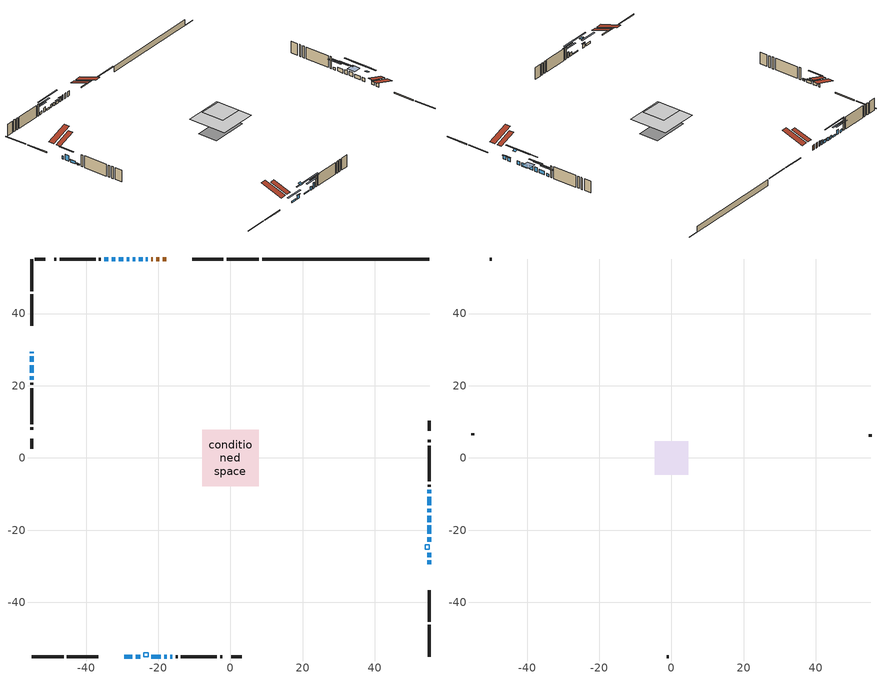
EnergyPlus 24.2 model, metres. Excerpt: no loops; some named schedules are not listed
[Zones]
conditioned space
 floor outside (Floor1 construction): -1.2,-1.2 -1.2,1.2 1.2,1.2 1.2,-1.2 z1.47
 floor outside (Floor2 construction): -2.2,-2.2 -2.2,2.2 2.2,2.2 2.2,-2.2 z1.47
 floor adiabatic (AdiabaticFloorConstruction): -7.89,-7.89 -7.89,7.89 7.89,7.89 7.89,-7.89 z3.91
 floor foundation (Slab1 construction): -7.67,-3.92 -7.67,3.92 7.67,3.92 7.67,-3.92 z-0.97
 wall outside (RimJoist1 construction): 7.85,55.11 -1.03,55.11 / -55.11,-55.11 -46.23,-55.11 / -55.11,55.11 -55.11,46.23 / 55.11,-55.11 55.11,-46.23 z1.47:1.77
 wall outside (RimJoist2 construction): -1.96,55.11 -10.64,55.11 / -45.3,-55.11 -36.61,-55.11 / -55.11,45.3 -55.11,36.61 / 55.11,-45.3 55.11,-36.61 z1.47:1.77
 wall outside (AdiabaticWallConstruction 1): -17.78,55.11 -18.8,55.11 / -19.72,55.11 -20.57,55.11 / -21.5,55.11 -21.92,55.11 z1.47:3.5
 wall outside (AdiabaticWallConstruction): -55.11,29.48 -55.11,29.06 / -26.38,55.11 -27.1,55.11 / -28.03,55.11 -28.75,55.11 z1.47:2.69; -29.48,-55.11 -27.14,-55.11 z1.47:2.18; -55.11,28.13 -55.11,26.66 / -16.71,-55.11 -16.1,-55.11 z1.47:3.86; 55.11,-29.48 55.11,-28.36 / 55.11,-27.43 55.11,-26.21 / -22.85,55.11 -23.41,55.11 / -26.21,-55.11 -24.99,-55.11 / 55.11,-21.04 55.11,-18.65 / 55.11,-13.13 55.11,-10.74 / -18.35,-55.11 -17.64,-55.11 z1.47:2.94; -24.33,55.11 -25.45,55.11 / -55.11,25.73 -55.11,23.6 / -33.87,55.11 -34.99,55.11 z1.47:2.49; -55.11,22.67 -55.11,21.7 z1.47:1.93; 55.11,-23.14 55.11,-21.97 z1.47:2.89; 55.11,-17.73 55.11,-16 / 55.11,-15.07 55.11,-14.05 / -31.93,55.11 -32.95,55.11 z1.47:3.25; -29.68,55.11 -31,55.11 / -21.92,-55.11 -19.28,-55.11 z1.47:2.03; 55.11,-9.81 55.11,-8.84 z1.47:2.39
 wall outside (Wall1 construction): -35.92,55.11 -36.43,55.11 / -15.17,-55.11 -14.66,-55.11 / -55.11,20.77 -55.11,20.27 / 55.11,-7.92 55.11,-7.41 z1.47:6.35
 wall outside (Wall2 construction): -37.36,55.11 -47.29,55.11 / -13.74,-55.11 -3.81,-55.11 / -55.11,19.34 -55.11,9.41 / 55.11,-6.48 55.11,3.45 z1.47:6.35
 wall outside (Wall4 construction): -48.21,55.11 -48.85,55.11 / -2.88,-55.11 -2.24,-55.11 / -55.11,8.48 -55.11,7.84 / 55.11,4.38 55.11,5.01 z1.47:6.35
 wall outside (Wall6 construction): -51.32,55.11 -54.18,55.11 / 0.23,-55.11 3.08,-55.11 / -55.11,5.37 -55.11,2.52 / 55.11,7.49 55.11,10.34 z1.47:6.35
 wall foundation (FoundationWall1 construction): 8.78,55.11,-0.97 8.78,55.11,1.47 50.47,55.11,1.47 50.47,55.11,-0.97 55.11,55.11,-0.97
 window (WindowConstruction 16): -55.11,29.48 -55.11,29.06 z1.47:2.69
 window (WindowConstruction 7): -29.48,-55.11 -27.14,-55.11 z1.47:2.18
 window (WindowConstruction 8): -55.11,28.13 -55.11,26.66 z1.47:3.86
 window (WindowConstruction 9): 55.11,-29.48 55.11,-28.36 z1.47:2.94
 window (WindowConstruction 10): 55.11,-27.43 55.11,-26.21 z1.47:2.94
 window (WindowConstruction 11): -22.85,55.11 -23.41,55.11 z1.47:2.94
 window (WindowConstruction 12): -24.33,55.11 -25.45,55.11 z1.47:2.48
 window (WindowConstruction 13): -26.21,-55.11 -24.99,-55.11 z1.47:2.94
 window (WindowConstruction 14): -55.11,25.73 -55.11,23.6 z1.47:2.48
 window (WindowConstruction 15): -55.11,22.67 -55.11,21.7 z1.47:1.93
 window (WindowConstruction 17): -26.38,55.11 -27.1,55.11 z1.47:2.69
 window (WindowConstruction 23): -28.03,55.11 -28.75,55.11 z1.47:2.69
 window (WindowConstruction 18): 55.11,-23.14 55.11,-21.97 z1.47:2.89
 window (WindowConstruction 19): 55.11,-21.04 55.11,-18.65 z1.47:2.94
 window (WindowConstruction 20): 55.11,-17.72 55.11,-16 z1.47:3.25
 window (WindowConstruction 21): -29.68,55.11 -31,55.11 z1.47:2.03
 window (WindowConstruction 22): -21.91,-55.11 -19.28,-55.11 z1.47:2.03
 window (WindowConstruction): 55.11,-15.07 55.11,-14.06 z1.47:3.25
 window (WindowConstruction 1): 55.11,-13.13 55.11,-10.74 z1.47:2.94
 window (WindowConstruction 2): 55.11,-9.81 55.11,-8.84 z1.47:2.38
 window (WindowConstruction 3): -31.93,55.11 -32.94,55.11 z1.47:3.25
 window (WindowConstruction 4): -33.87,55.11 -34.99,55.11 z1.47:2.48
 window (WindowConstruction 5): -18.35,-55.11 -17.64,-55.11 z1.47:2.94
 window (WindowConstruction 6): -16.71,-55.11 -16.1,-55.11 z1.47:3.86
 door (Door): -17.78,55.11 -18.79,55.11 z1.47:3.5
 door (Door 1): -19.72,55.11 -20.57,55.11 z1.47:3.5
 door (Door 2): -21.5,55.11 -21.92,55.11 z1.47:3.5
 ceiling adiabatic (AdiabaticFloorConstruction): 7.89,-7.89 7.89,7.89 -7.89,7.89 -7.89,-7.89 z3.91
 roof outside (Roof2 construction): -16.85,55.11,6.35 -16.85,47.74,8.8 -14.91,47.74,8.8 -14.91,55.11,6.35; -30.41,-55.11,6.35 -30.41,-47.74,8.8 -32.35,-47.74,8.8 -32.35,-55.11,6.35; -55.11,30.41,6.35 -47.74,30.41,8.8 -47.74,32.35,8.8 -55.11,32.35,6.35; 55.11,-30.41,6.35 47.74,-30.41,8.8 47.74,-32.35,8.8 55.11,-32.35,6.35
 roof outside (AdiabaticRoofConstruction): 55.11,-24.06,6.35 53.95,-24.06,6.73 53.95,-25.29,6.73 55.11,-25.29,6.35; -22.84,-55.11,6.35 -22.84,-53.95,6.73 -24.06,-53.95,6.73 -24.06,-55.11,6.35
 skylight (SkylightConstruction): 55.11,-24.07,6.35 53.95,-24.07,6.73 53.95,-25.29,6.73 55.11,-25.29,6.35
 skylight (SkylightConstruction 1): -22.84,-55.11,6.35 -22.84,-53.95,6.73 -24.06,-53.95,6.73 -24.06,-55.11,6.35
attic - vented
 floor to conditioned space (Floor3 construction Reversed): -4.69,-4.69 -4.69,4.69 4.69,4.69 4.69,-4.69 z6.35
 wall outside (Wall5 construction): -49.78,55.11 -50.39,55.11 / -1.31,-55.11 -0.7,-55.11 / -55.11,6.91 -55.11,6.3 / 55.11,5.94 55.11,6.56 z1.47:6.35
 roof outside (Roof1 construction): -13.98,55.11,6.35 -13.98,45.97,9.39 -11.57,45.97,9.39 -11.57,55.11,6.35; -33.28,-55.11,6.35 -33.28,-45.97,9.39 -35.68,-45.97,9.39 -35.68,-55.11,6.35; -55.11,33.28,6.35 -45.97,33.28,9.39 -45.97,35.68,9.39 -55.11,35.68,6.35; 55.11,-33.28,6.35 45.97,-33.28,9.39 45.97,-35.68,9.39 55.11,-35.68,6.35
shading: -24.65,-55.11 -31.97,-55.11 -31.97,-55.52 -24.65,-55.52 z4.67; -55.11,24.17 -55.11,30.62 -55.52,30.62 -55.52,24.17 z6.35; 55.11,-28.16 55.11,-29.68 55.52,-29.68 55.52,-28.16 z3.14; 55.11,-26.01 55.11,-27.63 55.52,-27.63 55.52,-26.01 z3.14; -23.61,55.11 -22.65,55.11 -22.65,55.52 -23.61,55.52 z3.14; -25.65,55.11 -24.13,55.11 -24.13,55.52 -25.65,55.52 z2.69; -24.79,-55.11 -26.41,-55.11 -26.41,-55.52 -24.79,-55.52 z3.14; -55.11,23.55 -55.11,25.78 -55.52,25.78 -55.52,23.55 z2.53; -55.11,21.5 -55.11,22.87 -55.52,22.87 -55.52,21.5 z2.13; 55.11,-17.04 55.11,-28.07 55.52,-28.07 55.52,-17.04 z7.82; 55.11,-13.72 55.11,-25.97 55.52,-25.97 55.52,-13.72 z7.87; 55.11,-15.24 55.11,-18.48 58.16,-18.48 58.16,-15.24 z4.01; -35.93,55.11 -24.75,55.11 -24.75,55.52 -35.93,55.52 z6.96; -14.35,-55.11 -26.84,-55.11 -26.84,-55.52 -14.35,-55.52 z6.96; 55.11,-11.57 55.11,-17.56 55.52,-17.56 55.52,-11.57 z5.74; 55.11,-8.25 55.11,-15.62 55.52,-15.62 55.52,-8.25 z5.43; 55.11,-6.35 55.11,-12.3 55.52,-12.3 55.52,-6.35 z4.87; -35.44,55.11 -29.44,55.11 -29.44,55.52 -35.44,55.52 z5.74; -37.48,55.11 -31.38,55.11 -31.38,55.52 -37.48,55.52 z4.98; -15.15,-55.11 -20.84,-55.11 -20.84,-55.52 -15.15,-55.52 z5.43; -13.61,-55.11 -19.2,-55.11 -19.2,-55.52 -13.61,-55.52 z6.35
[Building]
Building 1: Terrain=Suburbs
[Site:Location]
Edmonton Intl AP_AB: Latitude {deg}=53.31; Longitude {deg}=-113.58; Time Zone {hr}=-7; Elevation {m}=723; Keep Site Location Information=Yes
[Site:GroundTemperature:Shallow]
-1.56185, -3.61833, -3.78302, -2.80711, 1.11059, 5.01004, 8.39065, 10.5322, 10.7141, 8.97234, 5.67794, 1.89811
[Site:WaterMainsTemperature]
Calculation Method=Schedule; Temperature Schedule=mains temperature schedule
[Material] Roughness=Rough; Thermal Absorptance=0.9
Name | Thickness {m} | Conductivity {W/m-K} | Density {kg/m3} | Specific Heat {J/kg-K} | Solar Absorptance | Visible Absorptance
asphalt or fiberglass shingles | 0.00635 | 0.162714 | 1121.4 | 1465.45 | 0.4 | 0.4
asphalt or fiberglass shingles 1 | 0.00635 | 0.162714 | 1121.4 | 1465.45 | 0.7 | 0.7
ceiling loosefill ins | 0.169333 | 0.0480833 | 16.02 | 1046.75 | 0.7 | 0.7
ceiling stud and cavity | 0.1397 | 0.511843 | 65.682 | 1177.47 | 0.7 | 0.7
concrete 4.0 in. | 0.1016 | 1.803125 | 2242.8 | 837.4 | 0.7 | 0.7
concrete 8.0 in. | 0.2032 | 1.803125 | 2242.8 | 837.4 | 0.7 | 0.7
door material | 0.04445 | 0.053851 | 512.64 | 1214.23 | 0.7 | 0.7
floor covering | 0.0127 | 0.0433444 | 54.468 | 1339.84 | 0.6 | 0.6
floor rigid ins; rim joist rigid ins; wall rigid ins | 0.051816 | 0.029427 | 32.04 | 1214.23 | 0.7 | 0.7
floor rigid ins 1; roof rigid ins; wall rigid ins 1 | 0.512978 | 0.029427 | 32.04 | 1214.23 | 0.7 | 0.7
floor stud and cavity | 0.1397 | 0.102082 | 92.3553 | 1139.71 | 0.7 | 0.7
floor stud and cavity 1 | 0.1397 | 0.0989003 | 92.3553 | 1139.71 | 0.7 | 0.7
floor stud and cavity 2 | 0.1397 | 1.75129 | 37.0049 | 1207.88 | 0.7 | 0.7
furniture material conditioned space 1 | 0.1524 | 0.115458 | 640.8 | 1214.23 | 0.6 | 0.6
gypsum board | 0.0127 | 0.160291 | 801 | 837.4 | 0.6 | 0.6
osb sheathing 0.5 in. | 0.0127 | 0.115458 | 512.64 | 1214.23 | 0.7 | 0.7
osb sheathing 0.75 in. | 0.01905 | 0.115458 | 512.64 | 1214.23 | 0.7 | 0.7
osb sheathing 2.0 in. | 0.0508 | 0.115458 | 512.64 | 1214.23 | 0.7 | 0.7
rim joist stud and cavity | 0.0508 | 0.0413573 | 125.044 | 1163.47 | 0.6 | 0.6
rim joist stud and cavity 1 | 0.0508 | 0.0296634 | 125.044 | 1163.47 | 0.6 | 0.6
roof stud and cavity | 0.2032 | 0.114056 | 78.34581 | 1123.46 | 0.7 | 0.7
roof stud and cavity 1 | 0.18415 | 1.78685 | 37.0049 | 1207.88 | 0.6 | 0.6
wall stud and cavity | 0.1397 | 0.280355 | 139.0536 | 1170.24 | 0.7 | 0.7
wall stud and cavity 1 | 0.1397 | 0.216775 | 139.0536 | 1170.24 | 0.7 | 0.7
wall stud and cavity 2 | 0.1397 | 0.472276 | 139.0536 | 1170.24 | 0.7 | 0.7
wall stud and cavity 3 | 0.0889 | 6.1454 | 50.32683 | 1063.81 | 0.6 | 0.6
wall stud and cavity 4 | 0.1397 | 0.270242 | 139.0536 | 1170.24 | 0.7 | 0.7
wall stud and cavity 5 | 0.0889 | 0.380278 | 52.3479 | 1209.89 | 0.7 | 0.7
wall stud and cavity 6 | 0.0889 | 0.391764 | 83.0341 | 1211.67 | 0.7 | 0.7
wood siding | 0.0254 | 0.102417 | 544.68 | 1172.36 | 0.4 | 0.4
wood siding 1 | 0.00254 | 0.102417 | 544.68 | 1172.36 | 0.4 | 0.4
wood siding 2; wood siding 3; wood siding 4 | 0.0254 | 0.102417 | 544.68 | 1172.36 | 0.7 | 0.7
[WindowMaterial:SimpleGlazingSystem]
Name | U-Factor {W/m2-K} | Solar Heat Gain Coefficient
SkylightMaterial | 2.62375 | 0.6661
WindowMaterial | 2.91622 | 0.67
WindowMaterial 1 | 2.887263 | 0.7
WindowMaterial 10 | 2.92587 | 0.62
WindowMaterial 11 | 3.00537 | 0.58
WindowMaterial 12 | 2.986628 | 0.6
WindowMaterial 13 | 2.16956 | 0.41
WindowMaterial 14 | 2.915653 | 0.67
WindowMaterial 15 | 3.29721 | 0.7
WindowMaterial 16 | 3.30346 | 0.66
WindowMaterial 17 | 2.99401 | 0.52
WindowMaterial 2 | 2.963916 | 0.56
WindowMaterial 3 | 3.30119 | 0.67
WindowMaterial 4 | 2.949721 | 0.58
WindowMaterial 5 | 3.30573 | 0.64
WindowMaterial 6 | 3.30914 | 0.64
WindowMaterial 7 | 3.30573 | 0.65
WindowMaterial 8 | 2.99117 | 0.53
WindowMaterial 9 | 2.91168 | 0.67
[Construction]
AdiabaticFloorConstruction: floor stud and cavity 2, floor rigid ins 1, osb sheathing 0.75 in., floor covering
AdiabaticRoofConstruction: asphalt or fiberglass shingles 1, roof rigid ins, osb sheathing 0.75 in., roof stud and cavity 1
AdiabaticWallConstruction: wood siding 3, wall rigid ins 1, wall stud and cavity 5, gypsum board
AdiabaticWallConstruction 1: wood siding 4, wall rigid ins 1, wall stud and cavity 5, gypsum board
Door; Door 1; Door 2: door material
Floor1 construction: floor stud and cavity, floor rigid ins, osb sheathing 0.75 in., floor covering
Floor2 construction: floor stud and cavity 1, floor rigid ins, osb sheathing 0.75 in., floor covering
Floor3 construction Reversed: gypsum board, ceiling stud and cavity, ceiling loosefill ins
FoundationWall1 construction: concrete 8.0 in.
furniture construction conditioned space 1: furniture material conditioned space 1
PartitionWallConstruction: gypsum board, wall stud and cavity 6, gypsum board
RimJoist1 construction: wood siding 2, rim joist rigid ins, osb sheathing 2.0 in., rim joist stud and cavity
RimJoist2 construction: wood siding 2, osb sheathing 2.0 in., rim joist stud and cavity 1
Roof1 construction: asphalt or fiberglass shingles
Roof2 construction: asphalt or fiberglass shingles, osb sheathing 0.75 in., roof stud and cavity, gypsum board
SkylightConstruction; SkylightConstruction 1: SkylightMaterial
Slab1 construction: concrete 4.0 in.
Wall1 construction: wood siding, wall rigid ins, osb sheathing 0.5 in., wall stud and cavity, gypsum board
Wall2 construction: wood siding, wall rigid ins, osb sheathing 0.5 in., wall stud and cavity 1, gypsum board
Wall4 construction: wood siding, wall rigid ins, osb sheathing 0.5 in., wall stud and cavity 2, gypsum board
Wall5 construction: wood siding 1, wall stud and cavity 3
Wall6 construction: wood siding, wall rigid ins, osb sheathing 0.5 in., wall stud and cavity 4, gypsum board
WindowConstruction: WindowMaterial
WindowConstruction 1; WindowConstruction 8: WindowMaterial 1
WindowConstruction 10; WindowConstruction 13: WindowMaterial 9
WindowConstruction 11; WindowConstruction 9: WindowMaterial 8
WindowConstruction 12; WindowConstruction 4: WindowMaterial 4
WindowConstruction 14: WindowMaterial 10
WindowConstruction 15: WindowMaterial 11
WindowConstruction 16: WindowMaterial 12
WindowConstruction 17; WindowConstruction 23: WindowMaterial 13
WindowConstruction 18: WindowMaterial 14
WindowConstruction 19: WindowMaterial 15
WindowConstruction 2: WindowMaterial 2
WindowConstruction 20: WindowMaterial 16
WindowConstruction 21; WindowConstruction 22: WindowMaterial 17
WindowConstruction 3: WindowMaterial 3
WindowConstruction 5: WindowMaterial 5
WindowConstruction 6: WindowMaterial 6
WindowConstruction 7: WindowMaterial 7
[Zone] Multiplier=1; Part of Total Floor Area=Yes
Name | Volume {m3}
attic - vented | 43.4639
conditioned space | 965.1
[Space]
Name | Zone | Volume {m3}
attic - vented 1 | attic - vented | 43.4639
conditioned space 1 | conditioned space | 965.1
[ZoneInfiltration:EffectiveLeakageArea]
infil attic - vented 1: Zone or Space=attic - vented 1; Schedule=Always On Discrete; Effective Air Leakage Area {cm2}=3058.78; Stack Coefficient=0.000550841; Wind Coefficient=1.58574e-05
[ZoneMixing]
whole house fan mix: Zone or Space=attic - vented; Schedule=Always On Continuous; Design Flow Rate Calculation Method=Flow/Zone; Design Flow Rate {m3/s}=0; Source Zone or Space=conditioned space
[SurfaceProperty:ExposedFoundationPerimeter]
Slab1: Exposed Perimeter Calculation Method=TotalExposedPerimeter; Total Exposed Perimeter {m}=46.329
[InternalMass] Zone or ZoneList=conditioned space; Space or SpaceList=conditioned space 1
Name | Construction | Surface Area {m2}
furniture mass conditioned space 1 | furniture construction conditioned space 1 | 157.588
partition wall mass | PartitionWallConstruction | 393.97
[Lights]
interior lighting: Zone or ZoneList or Space or SpaceList=conditioned space 1; Schedule=interior lighting schedule; Design Level Calculation Method=LightingLevel; Lighting Level {W}=343.2; Return Air Fraction=0; Fraction Radiant=0.6; Fraction Visible=0.2; Fraction Replaceable=1
[People]
occupants: Zone or ZoneList or Space or SpaceList=conditioned space 1; Number of People Schedule=occupants schedule; Number of People Calculation Method=People; Number of People=3; Fraction Radiant=0.314171; Sensible Heat Fraction=0.56303; Activity Level Schedule=occupants activity schedule; Carbon Dioxide Generation Rate {m3/s-W}=0; Enable ASHRAE 55 Comfort Warnings=No; Mean Radiant Temperature Calculation Type=EnclosureAveraged
[ElectricEquipment] Zone or ZoneList or Space or SpaceList=conditioned space 1; Design Level Calculation Method=EquipmentLevel
Name | Schedule | Design Level {W} | Fraction Latent | Fraction Radiant | Fraction Lost
clothes dryer | clothes dryer schedule | 140.772 | 0.015 | 0.081 | 0.85
clothes washer | clothes washer schedule | 32.1985 | 0.03 | 0.162 | 0.7
cooking range | cooking range schedule | 215.147 | 0.08 | 0.432 | 0.2
dishwasher | dishwasher schedule | 66.8632 | 0.3 | 0.18 | 0.4
fridge | fridge schedule | 72.9452 | 0 | 0.6 | 0
mech vent bath fan 0 | mech vent bath fan 0 schedule | 50.2 | 0 | 0 | 1
mech vent bath fan 1 | mech vent bath fan 1 schedule | 50.2 | 0 | 0 | 1
mech vent house fan | mech vent house fan schedule | 0 | 0 | 0 | 1
mech vent house fan cfis | mech vent house fan cfis schedule | 0 | 0 | 0 | 0
mech vent range fan 0 | mech vent range fan 0 schedule | 57 | 0 | 0 | 1
misc plug loads | misc plug loads schedule | 494.7 | 0.045 | 0.513 | 0.1
whole house fan | Always On Discrete | 0 | 0 | 0 | 1
[OtherEquipment] Zone or ZoneList or Space or SpaceList=conditioned space 1; Design Level Calculation Method=EquipmentLevel
Name | Fuel Type | Schedule | Design Level {W} | Fraction Latent | Fraction Radiant | Fraction Lost
clothes dryer 1 | Electricity | clothes dryer schedule | 0 | 0.015 | 0.081 | 0.85
cooking range 1 | Electricity | cooking range schedule | 0 | 0.08 | 0.432 | 0.2
general water use latent | None | general water use schedule | 62.594 | 1 | 0 | 0
general water use sensible | None | general water use schedule | -61.6891 | 0 | 0.6 | 0
mech vent house fan latent load | None | Always On Discrete | 0 | 1 | 0 | 0
mech vent house fan sensible load | None | Always On Discrete | 0 | 0 | 0 | 0
water heater energy adjustment1 | NaturalGas | Always On Discrete | 0.01 | 0 | 0 | 1
[ZoneInfiltration:DesignFlowRate] Zone or ZoneList or Space or SpaceList=conditioned space 1; Schedule=Always On Discrete; Design Flow Rate Calculation Method=Flow/Zone; Design Flow Rate {m3/s}=0
infil flow; natural vent flow; whole house fan flow
[Foundation:Kiva]
Foundation Kiva 1: Initial Indoor Air Temperature {C}=18; Wall Height Above Grade {m}=1.46999; Wall Depth Below Slab {m}=0.2032
[Foundation:Kiva:Settings]
Soil Conductivity {W/m-K}=0.849921; Soil Density {kg/m3}=1842.3; Soil Specific Heat {J/kg-K}=418.7; Ground Solar Absorptivity=0.9; Ground Thermal Absorptivity=0.9; Ground Surface Roughness {m}=0.03; Far-Field Width {m}=40; Deep-Ground Boundary Condition=ZeroFlux; Deep-Ground Depth {m}=40; Minimum Cell Dimension {m}=0.2; Maximum Cell Growth Coefficient=3; Simulation Timestep=Timestep
[Exterior:Lights]
exterior lighting: Schedule=exterior lighting schedule; Design Level {W}=75.6
[Schedule:Constant]
Name | Hourly Value
Always On Continuous; mech vent house fan schedule; mech vent house fan cfis schedule; Always On Discrete | 1
occupants activity schedule | 117.228
fridge schedule | 0
[Schedule:Week:Daily]
interior lighting schedule Week Rule - Jan1-Jan27: interior lighting schedule day, interior lighting schedule day, interior lighting schedule day, interior lighting schedule day, interior lighting schedule day, interior lighting schedule day, interior lighting schedule day, interior lighting schedule default day, interior lighting schedule default day, interior lighting schedule default day, interior lighting schedule default day, interior lighting schedule default day
interior lighting schedule Week Rule - Jan28-Feb3: interior lighting schedule day, interior lighting schedule day, interior lighting schedule day, interior lighting schedule day, interior lighting schedule day 1, interior lighting schedule day 1, interior lighting schedule day 1, interior lighting schedule default day, interior lighting schedule default day, interior lighting schedule default day, interior lighting schedule default day, interior lighting schedule default day
interior lighting schedule Week Rule - Feb4-Feb24: interior lighting schedule day 1, interior lighting schedule day 1, interior lighting schedule day 1, interior lighting schedule day 1, interior lighting schedule day 1, interior lighting schedule day 1, interior lighting schedule day 1, interior lighting schedule default day, interior lighting schedule default day, interior lighting schedule default day, interior lighting schedule default day, interior lighting schedule default day
interior lighting schedule Week Rule - Feb25-Mar3: interior lighting schedule day 1, interior lighting schedule day 1, interior lighting schedule day 1, interior lighting schedule day 1, interior lighting schedule day 2, interior lighting schedule day 2, interior lighting schedule day 2, interior lighting schedule default day, interior lighting schedule default day, interior lighting schedule default day, interior lighting schedule default day, interior lighting schedule default day
interior lighting schedule Week Rule - Mar4-Mar31: interior lighting schedule day 2, interior lighting schedule day 2, interior lighting schedule day 2, interior lighting schedule day 2, interior lighting schedule day 2, interior lighting schedule day 2, interior lighting schedule day 2, interior lighting schedule default day, interior lighting schedule default day, interior lighting schedule default day, interior lighting schedule default day, interior lighting schedule default day
interior lighting schedule Week Rule - Apr1-Apr28: interior lighting schedule day 3, interior lighting schedule day 3, interior lighting schedule day 3, interior lighting schedule day 3, interior lighting schedule day 3, interior lighting schedule day 3, interior lighting schedule day 3, interior lighting schedule default day, interior lighting schedule default day, interior lighting schedule default day, interior lighting schedule default day, interior lighting schedule default day
interior lighting schedule Week Rule - Apr29-May5: interior lighting schedule day 3, interior lighting schedule day 3, interior lighting schedule day 4, interior lighting schedule day 4, interior lighting schedule day 4, interior lighting schedule day 4, interior lighting schedule day 4, interior lighting schedule default day, interior lighting schedule default day, interior lighting schedule default day, interior lighting schedule default day, interior lighting schedule default day
interior lighting schedule Week Rule - May6-May26: interior lighting schedule day 4, interior lighting schedule day 4, interior lighting schedule day 4, interior lighting schedule day 4, interior lighting schedule day 4, interior lighting schedule day 4, interior lighting schedule day 4, interior lighting schedule default day, interior lighting schedule default day, interior lighting schedule default day, interior lighting schedule default day, interior lighting schedule default day
interior lighting schedule Week Rule - May27-Jun2: interior lighting schedule day 4, interior lighting schedule day 4, interior lighting schedule day 4, interior lighting schedule day 4, interior lighting schedule day 4, interior lighting schedule day 5, interior lighting schedule day 5, interior lighting schedule default day, interior lighting schedule default day, interior lighting schedule default day, interior lighting schedule default day, interior lighting schedule default day
interior lighting schedule Week Rule - Jun3-Jun30: interior lighting schedule day 5, interior lighting schedule day 5, interior lighting schedule day 5, interior lighting schedule day 5, interior lighting schedule day 5, interior lighting schedule day 5, interior lighting schedule day 5, interior lighting schedule default day, interior lighting schedule default day, interior lighting schedule default day, interior lighting schedule default day, interior lighting schedule default day
interior lighting schedule Week Rule - Jul1-Jul28: interior lighting schedule day 6, interior lighting schedule day 6, interior lighting schedule day 6, interior lighting schedule day 6, interior lighting schedule day 6, interior lighting schedule day 6, interior lighting schedule day 6, interior lighting schedule default day, interior lighting schedule default day, interior lighting schedule default day, interior lighting schedule default day, interior lighting schedule default day
interior lighting schedule Week Rule - Jul29-Aug4: interior lighting schedule day 6, interior lighting schedule day 6, interior lighting schedule day 6, interior lighting schedule day 7, interior lighting schedule day 7, interior lighting schedule day 7, interior lighting schedule day 7, interior lighting schedule default day, interior lighting schedule default day, interior lighting schedule default day, interior lighting schedule default day, interior lighting schedule default day
interior lighting schedule Week Rule - Aug5-Aug25: interior lighting schedule day 7, interior lighting schedule day 7, interior lighting schedule day 7, interior lighting schedule day 7, interior lighting schedule day 7, interior lighting schedule day 7, interior lighting schedule day 7, interior lighting schedule default day, interior lighting schedule default day, interior lighting schedule default day, interior lighting schedule default day, interior lighting schedule default day
interior lighting schedule Week Rule - Aug26-Sep1: interior lighting schedule day 7, interior lighting schedule day 7, interior lighting schedule day 7, interior lighting schedule day 7, interior lighting schedule day 7, interior lighting schedule day 7, interior lighting schedule day 8, interior lighting schedule default day, interior lighting schedule default day, interior lighting schedule default day, interior lighting schedule default day, interior lighting schedule default day
interior lighting schedule Week Rule - Sep2-Sep29: interior lighting schedule day 8, interior lighting schedule day 8, interior lighting schedule day 8, interior lighting schedule day 8, interior lighting schedule day 8, interior lighting schedule day 8, interior lighting schedule day 8, interior lighting schedule default day, interior lighting schedule default day, interior lighting schedule default day, interior lighting schedule default day, interior lighting schedule default day
interior lighting schedule Week Rule - Sep30-Oct6: interior lighting schedule day 8, interior lighting schedule day 9, interior lighting schedule day 9, interior lighting schedule day 9, interior lighting schedule day 9, interior lighting schedule day 9, interior lighting schedule day 9, interior lighting schedule default day, interior lighting schedule default day, interior lighting schedule default day, interior lighting schedule default day, interior lighting schedule default day
interior lighting schedule Week Rule - Oct7-Oct27: interior lighting schedule day 9, interior lighting schedule day 9, interior lighting schedule day 9, interior lighting schedule day 9, interior lighting schedule day 9, interior lighting schedule day 9, interior lighting schedule day 9, interior lighting schedule default day, interior lighting schedule default day, interior lighting schedule default day, interior lighting schedule default day, interior lighting schedule default day
interior lighting schedule Week Rule - Oct28-Nov3: interior lighting schedule day 9, interior lighting schedule day 9, interior lighting schedule day 9, interior lighting schedule day 9, interior lighting schedule day 10, interior lighting schedule day 10, interior lighting schedule day 10, interior lighting schedule default day, interior lighting schedule default day, interior lighting schedule default day, interior lighting schedule default day, interior lighting schedule default day
interior lighting schedule Week Rule - Nov4-Nov24: interior lighting schedule day 10, interior lighting schedule day 10, interior lighting schedule day 10, interior lighting schedule day 10, interior lighting schedule day 10, interior lighting schedule day 10, interior lighting schedule day 10, interior lighting schedule default day, interior lighting schedule default day, interior lighting schedule default day, interior lighting schedule default day, interior lighting schedule default day
interior lighting schedule Week Rule - Nov25-Dec1: interior lighting schedule day 10, interior lighting schedule day 10, interior lighting schedule day 10, interior lighting schedule day 10, interior lighting schedule day 10, interior lighting schedule day 10, interior lighting schedule day 11, interior lighting schedule default day, interior lighting schedule default day, interior lighting schedule default day, interior lighting schedule default day, interior lighting schedule default day
interior lighting schedule Week Rule - Dec2-Dec31: interior lighting schedule day 11, interior lighting schedule day 11, interior lighting schedule day 11, interior lighting schedule day 11, interior lighting schedule day 11, interior lighting schedule day 11, interior lighting schedule day 11, interior lighting schedule default day, interior lighting schedule default day, interior lighting schedule default day, interior lighting schedule default day, interior lighting schedule default day
occupants schedule Week Rule - Jan1-Dec31: occupants schedule day, occupants schedule day, occupants schedule day, occupants schedule day, occupants schedule day, occupants schedule day, occupants schedule day, occupants schedule default day, occupants schedule default day, occupants schedule default day, occupants schedule default day, occupants schedule default day
clothes dryer schedule Week Rule - Jan1-Dec31: clothes dryer schedule day, clothes dryer schedule day, clothes dryer schedule day, clothes dryer schedule day, clothes dryer schedule day, clothes dryer schedule day, clothes dryer schedule day, clothes dryer schedule default day, clothes dryer schedule default day, clothes dryer schedule default day, clothes dryer schedule default day, clothes dryer schedule default day
clothes washer schedule Week Rule - Jan1-Dec31: clothes washer schedule day, clothes washer schedule day, clothes washer schedule day, clothes washer schedule day, clothes washer schedule day, clothes washer schedule day, clothes washer schedule day, clothes washer schedule default day, clothes washer schedule default day, clothes washer schedule default day, clothes washer schedule default day, clothes washer schedule default day
cooking range schedule Week Rule - Jan1-Dec31: cooking range schedule day, cooking range schedule day, cooking range schedule day, cooking range schedule day, cooking range schedule day, cooking range schedule day, cooking range schedule day, cooking range schedule default day, cooking range schedule default day, cooking range schedule default day, cooking range schedule default day, cooking range schedule default day
dishwasher schedule Week Rule - Jan1-Dec31: dishwasher schedule day, dishwasher schedule day, dishwasher schedule day, dishwasher schedule day, dishwasher schedule day, dishwasher schedule day, dishwasher schedule day, dishwasher schedule default day, dishwasher schedule default day, dishwasher schedule default day, dishwasher schedule default day, dishwasher schedule default day
mech vent bath fan 0 schedule Week Rule - Jan1-Dec31: mech vent bath fan 0 schedule day, mech vent bath fan 0 schedule day, mech vent bath fan 0 schedule day, mech vent bath fan 0 schedule day, mech vent bath fan 0 schedule day, mech vent bath fan 0 schedule day, mech vent bath fan 0 schedule day, mech vent bath fan 0 schedule default day, mech vent bath fan 0 schedule default day, mech vent bath fan 0 schedule default day, mech vent bath fan 0 schedule default day, mech vent bath fan 0 schedule default day
mech vent bath fan 1 schedule Week Rule - Jan1-Dec31: mech vent bath fan 1 schedule day, mech vent bath fan 1 schedule day, mech vent bath fan 1 schedule day, mech vent bath fan 1 schedule day, mech vent bath fan 1 schedule day, mech vent bath fan 1 schedule day, mech vent bath fan 1 schedule day, mech vent bath fan 1 schedule default day, mech vent bath fan 1 schedule default day, mech vent bath fan 1 schedule default day, mech vent bath fan 1 schedule default day, mech vent bath fan 1 schedule default day
[Schedule:Year]
interior lighting schedule: interior lighting schedule Week Rule - Jan1-Jan27, 1, 1, 1, 27, interior lighting schedule Week Rule - Jan28-Feb3, 1, 28, 2, 3, interior lighting schedule Week Rule - Feb4-Feb24, 2, 4, 2, 24, interior lighting schedule Week Rule - Feb25-Mar3, 2, 25, 3, 3, interior lighting schedule Week Rule - Mar4-Mar31, 3, 4, 3, 31, interior lighting schedule Week Rule - Apr1-Apr28, 4, 1, 4, 28, interior lighting schedule Week Rule - Apr29-May5, 4, 29, 5, 5, interior lighting schedule Week Rule - May6-May26, 5, 6, 5, 26, interior lighting schedule Week Rule - May27-Jun2, 5, 27, 6, 2, interior lighting schedule Week Rule - Jun3-Jun30, 6, 3, 6, 30, interior lighting schedule Week Rule - Jul1-Jul28, 7, 1, 7, 28, interior lighting schedule Week Rule - Jul29-Aug4, 7, 29, 8, 4, interior lighting schedule Week Rule - Aug5-Aug25, 8, 5, 8, 25, interior lighting schedule Week Rule - Aug26-Sep1, 8, 26, 9, 1, interior lighting schedule Week Rule - Sep2-Sep29, 9, 2, 9, 29, interior lighting schedule Week Rule - Sep30-Oct6, 9, 30, 10, 6, interior lighting schedule Week Rule - Oct7-Oct27, 10, 7, 10, 27, interior lighting schedule Week Rule - Oct28-Nov3, 10, 28, 11, 3, interior lighting schedule Week Rule - Nov4-Nov24, 11, 4, 11, 24, interior lighting schedule Week Rule - Nov25-Dec1, 11, 25, 12, 1, interior lighting schedule Week Rule - Dec2-Dec31, 12, 2, 12, 31
occupants schedule: occupants schedule Week Rule - Jan1-Dec31, 1, 1, 12, 31
clothes dryer schedule: clothes dryer schedule Week Rule - Jan1-Dec31, 1, 1, 12, 31
clothes washer schedule: clothes washer schedule Week Rule - Jan1-Dec31, 1, 1, 12, 31
cooking range schedule: cooking range schedule Week Rule - Jan1-Dec31, 1, 1, 12, 31
dishwasher schedule: dishwasher schedule Week Rule - Jan1-Dec31, 1, 1, 12, 31
mech vent bath fan 0 schedule: mech vent bath fan 0 schedule Week Rule - Jan1-Dec31, 1, 1, 12, 31
mech vent bath fan 1 schedule: mech vent bath fan 1 schedule Week Rule - Jan1-Dec31, 1, 1, 12, 31
mech vent range fan 0 schedule: mech vent range fan 0 schedule Week Rule - Jan1-Dec31, 1, 1, 12, 31
misc plug loads schedule: misc plug loads schedule Week Rule - Jan1-Dec31, 1, 1, 12, 31
general water use schedule: general water use schedule Week Rule - Jan1-Dec31, 1, 1, 12, 31
exterior lighting schedule: exterior lighting schedule Week Rule - Jan1-Jan27, 1, 1, 1, 27, exterior lighting schedule Week Rule - Jan28-Feb3, 1, 28, 2, 3, exterior lighting schedule Week Rule - Feb4-Feb24, 2, 4, 2, 24, exterior lighting schedule Week Rule - Feb25-Mar3, 2, 25, 3, 3, exterior lighting schedule Week Rule - Mar4-Mar31, 3, 4, 3, 31, exterior lighting schedule Week Rule - Apr1-Apr28, 4, 1, 4, 28, exterior lighting schedule Week Rule - Apr29-May5, 4, 29, 5, 5, exterior lighting schedule Week Rule - May6-May26, 5, 6, 5, 26, exterior lighting schedule Week Rule - May27-Jun2, 5, 27, 6, 2, exterior lighting schedule Week Rule - Jun3-Jun30, 6, 3, 6, 30, exterior lighting schedule Week Rule - Jul1-Jul28, 7, 1, 7, 28, exterior lighting schedule Week Rule - Jul29-Aug4, 7, 29, 8, 4, exterior lighting schedule Week Rule - Aug5-Aug25, 8, 5, 8, 25, exterior lighting schedule Week Rule - Aug26-Sep1, 8, 26, 9, 1, exterior lighting schedule Week Rule - Sep2-Sep29, 9, 2, 9, 29, exterior lighting schedule Week Rule - Sep30-Oct6, 9, 30, 10, 6, exterior lighting schedule Week Rule - Oct7-Oct27, 10, 7, 10, 27, exterior lighting schedule Week Rule - Oct28-Nov3, 10, 28, 11, 3, exterior lighting schedule Week Rule - Nov4-Nov24, 11, 4, 11, 24, exterior lighting schedule Week Rule - Nov25-Dec1, 11, 25, 12, 1, exterior lighting schedule Week Rule - Dec2-Dec31, 12, 2, 12, 31
[Schedule:Compact]
mains temperature schedule: Through: 01/01, For: AllDays, Until: 24:00, 3.97167, Through: 01/02, For: AllDays, Until: 24:00, 3.90778, Through: 01/03, For: AllDays, Until: 24:00, 3.84556, Through: 01/04, For: AllDays, Until: 24:00, 3.78389, Through: 01/05, For: AllDays, Until: 24:00, 3.72278, Through: 01/06, For: AllDays, Until: 24:00, 3.66278, Through: 01/07, For: AllDays, Until: 24:00, 3.60389, Through: 01/08, For: AllDays, Until: 24:00, 3.54556, Through: 01/09, For: AllDays, Until: 24:00, 3.48833, Through: 01/10, For: AllDays, Until: 24:00, 3.43167, Through: 01/11, For: AllDays, Until: 24:00, 3.37611, Through: 01/12, For: AllDays, Until: 24:00, 3.32167, Through: 01/13, For: AllDays, Until: 24:00, 3.26833, Through: 01/14, For: AllDays, Until: 24:00, 3.21556, Through: 01/15, For: AllDays, Until: 24:00, 3.16444, Through: 01/16, For: AllDays, Until: 24:00, 3.11389, Through: 01/17, For: AllDays, Until: 24:00, 3.06444, Through: 01/18, For: AllDays, Until: 24:00, 3.01611, Through: 01/19, For: AllDays, Until: 24:00, 2.96889, Through: 01/20, For: AllDays, Until: 24:00, 2.92278, Through: 01/21, For: AllDays, Until: 24:00, 2.87722, Through: 01/22, For: AllDays, Until: 24:00, 2.83333, Through: 01/23, For: AllDays, Until: 24:00, 2.79056, Through: 01/24, For: AllDays, Until: 24:00, 2.74889, Through: 01/25, For: AllDays, Until: 24:00, 2.70833, Through: 01/26, For: AllDays, Until: 24:00, 2.66889, Through: 01/27, For: AllDays, Until: 24:00, 2.63056, Through: 01/28, For: AllDays, Until: 24:00, 2.59333, Through: 01/29, For: AllDays, Until: 24:00, 2.55778, Through: 01/30, For: AllDays, Until: 24:00, 2.52278, Through: 01/31, For: AllDays, Until: 24:00, 2.48944, Through: 02/01, For: AllDays, Until: 24:00, 2.45722, Through: 02/02, For: AllDays, Until: 24:00, 2.42611, Through: 02/03, For: AllDays, Until: 24:00, 2.39667, Through: 02/04, For: AllDays, Until: 24:00, 2.36833, Through: 02/05, For: AllDays, Until: 24:00, 2.34111, Through: 02/06, For: AllDays, Until: 24:00, 2.315, Through: 02/07, For: AllDays, Until: 24:00, 2.29056, Through: 02/08, For: AllDays, Until: 24:00, 2.26722, Through: 02/09, For: AllDays, Until: 24:00, 2.245, Through: 02/10, For: AllDays, Until: 24:00, 2.22444, Through: 02/11, For: AllDays, Until: 24:00, 2.20444, Through: 02/12, For: AllDays, Until: 24:00, 2.18667, Through: 02/13, For: AllDays, Until: 24:00, 2.17, Through: 02/14, For: AllDays, Until: 24:00, 2.15444, Through: 02/15, For: AllDays, Until: 24:00, 2.14, Through: 02/16, For: AllDays, Until: 24:00, 2.12722, Through: 02/17, For: AllDays, Until: 24:00, 2.11556, Through: 02/18, For: AllDays, Until: 24:00, 2.10556, Through: 02/19, For: AllDays, Until: 24:00, 2.09667, Through: 02/20, For: AllDays, Until: 24:00, 2.08889, Through: 02/21, For: AllDays, Until: 24:00, 2.08278, Through: 02/22, For: AllDays, Until: 24:00, 2.07833, Through: 02/23, For: AllDays, Until: 24:00, 2.07444, Through: 02/24, For: AllDays, Until: 24:00, 2.07278, Through: 02/25, For: AllDays, Until: 24:00, 2.07167, Through: 02/26, For: AllDays, Until: 24:00, 2.07222, Through: 02/27, For: AllDays, Until: 24:00, 2.07444, Through: 02/28, For: AllDays, Until: 24:00, 2.07778, Through: 03/01, For: AllDays, Until: 24:00, 2.08222, Through: 03/02, For: AllDays, Until: 24:00, 2.08833, Through: 03/03, For: AllDays, Until: 24:00, 2.09556, Through: 03/04, For: AllDays, Until: 24:00, 2.10444, Through: 03/05, For: AllDays, Until: 24:00, 2.11444, Through: 03/06, For: AllDays, Until: 24:00, 2.12556, Through: 03/07, For: AllDays, Until: 24:00, 2.13833, Through: 03/08, For: AllDays, Until: 24:00, 2.15278, Through: 03/09, For: AllDays, Until: 24:00, 2.16778, Through: 03/10, For: AllDays, Until: 24:00, 2.18444, Through: 03/11, For: AllDays, Until: 24:00, 2.20278, Through: 03/12, For: AllDays, Until: 24:00, 2.22167, Through: 03/13, For: AllDays, Until: 24:00, 2.24278, Through: 03/14, For: AllDays, Until: 24:00, 2.26444, Through: 03/15, For: AllDays, Until: 24:00, 2.28778, Through: 03/16, For: AllDays, Until: 24:00, 2.31222, Through: 03/17, For: AllDays, Until: 24:00, 2.33778, Through: 03/18, For: AllDays, Until: 24:00, 2.365, Through: 03/19, For: AllDays, Until: 24:00, 2.39333, Through: 03/20, For: AllDays, Until: 24:00, 2.42278, Through: 03/21, For: AllDays, Until: 24:00, 2.45389, Through: 03/22, For: AllDays, Until: 24:00, 2.48611, Through: 03/23, For: AllDays, Until: 24:00, 2.51889, Through: 03/24, For: AllDays, Until: 24:00, 2.55389, Through: 03/25, For: AllDays, Until: 24:00, 2.58944, Through: 03/26, For: AllDays, Until: 24:00, 2.62611, Through: 03/27, For: AllDays, Until: 24:00, 2.66444, Through: 03/28, For: AllDays, Until: 24:00, 2.70389, Through: 03/29, For: AllDays, Until: 24:00, 2.74389, Through: 03/30, For: AllDays, Until: 24:00, 2.78556, Through: 03/31, For: AllDays, Until: 24:00, 2.82833, Through: 04/01, For: AllDays, Until: 24:00, 2.87222, Through: 04/02, For: AllDays, Until: 24:00, 2.91722, Through: 04/03, For: AllDays, Until: 24:00, 2.96333, Through: 04/04, For: AllDays, Until: 24:00, 3.01056, Through: 04/05, For: AllDays, Until: 24:00, 3.05889, Through: 04/06, For: AllDays, Until: 24:00, 3.10833, Through: 04/07, For: AllDays, Until: 24:00, 3.15833, Through: 04/08, For: AllDays, Until: 24:00, 3.21, Through: 04/09, For: AllDays, Until: 24:00, 3.26222, Through: 04/10, For: AllDays, Until: 24:00, 3.31556, Through: 04/11, For: AllDays, Until: 24:00, 3.37, Through: 04/12, For: AllDays, Until: 24:00, 3.42556, Through: 04/13, For: AllDays, Until: 24:00, 3.48167, Through: 04/14, For: AllDays, Until: 24:00, 3.53889, Through: 04/15, For: AllDays, Until: 24:00, 3.59722, Through: 04/16, For: AllDays, Until: 24:00, 3.65611, Through: 04/17, For: AllDays, Until: 24:00, 3.71611, Through: 04/18, For: AllDays, Until: 24:00, 3.77667, Through: 04/19, For: AllDays, Until: 24:00, 3.83833, Through: 04/20, For: AllDays, Until: 24:00, 3.90111, Through: 04/21, For: AllDays, Until: 24:00, 3.96444, Through: 04/22, For: AllDays, Until: 24:00, 4.02833, Through: 04/23, For: AllDays, Until: 24:00, 4.09333, Through: 04/24, For: AllDays, Until: 24:00, 4.15889, Through: 04/25, For: AllDays, Until: 24:00, 4.225, Through: 04/26, For: AllDays, Until: 24:00, 4.29222, Through: 04/27, For: AllDays, Until: 24:00, 4.36, Through: 04/28, For: AllDays, Until: 24:00, 4.42833, Through: 04/29, For: AllDays, Until: 24:00, 4.49722, Through: 04/30, For: AllDays, Until: 24:00, 4.56667, Through: 05/01, For: AllDays, Until: 24:00, 4.63722, Through: 05/02, For: AllDays, Until: 24:00, 4.70833, Through: 05/03, For: AllDays, Until: 24:00, 4.77944, Through: 05/04, For: AllDays, Until: 24:00, 4.85167, Through: 05/05, For: AllDays, Until: 24:00, 4.92389, Through: 05/06, For: AllDays, Until: 24:00, 4.99722, Through: 05/07, For: AllDays, Until: 24:00, 5.07056, Through: 05/08, For: AllDays, Until: 24:00, 5.145, Through: 05/09, For: AllDays, Until: 24:00, 5.21944, Through: 05/10, For: AllDays, Until: 24:00, 5.29389, Through: 05/11, For: AllDays, Until: 24:00, 5.36944, Through: 05/12, For: AllDays, Until: 24:00, 5.445, Through: 05/13, For: AllDays, Until: 24:00, 5.52111, Through: 05/14, For: AllDays, Until: 24:00, 5.59722, Through: 05/15, For: AllDays, Until: 24:00, 5.67389, Through: 05/16, For: AllDays, Until: 24:00, 5.75056, Through: 05/17, For: AllDays, Until: 24:00, 5.82778, Through: 05/18, For: AllDays, Until: 24:00, 5.90556, Through: 05/19, For: AllDays, Until: 24:00, 5.98278, Through: 05/20, For: AllDays, Until: 24:00, 6.06056, Through: 05/21, For: AllDays, Until: 24:00, 6.13889, Through: 05/22, For: AllDays, Until: 24:00, 6.21667, Through: 05/23, For: AllDays, Until: 24:00, 6.295, Through: 05/24, For: AllDays, Until: 24:00, 6.37333, Through: 05/25, For: AllDays, Until: 24:00, 6.45222, Through: 05/26, For: AllDays, Until: 24:00, 6.53056, Through: 05/27, For: AllDays, Until: 24:00, 6.60889, Through: 05/28, For: AllDays, Until: 24:00, 6.68778, Through: 05/29, For: AllDays, Until: 24:00, 6.76611, Through: 05/30, For: AllDays, Until: 24:00, 6.84444, Through: 05/31, For: AllDays, Until: 24:00, 6.92278, Through: 06/01, For: AllDays, Until: 24:00, 7.00111, Through: 06/02, For: AllDays, Until: 24:00, 7.07944, Through: 06/03, For: AllDays, Until: 24:00, 7.15778, Through: 06/04, For: AllDays, Until: 24:00, 7.23556, Through: 06/05, For: AllDays, Until: 24:00, 7.31333, Through: 06/06, For: AllDays, Until: 24:00, 7.39056, Through: 06/07, For: AllDays, Until: 24:00, 7.46833, Through: 06/08, For: AllDays, Until: 24:00, 7.545, Through: 06/09, For: AllDays, Until: 24:00, 7.62222, Through: 06/10, For: AllDays, Until: 24:00, 7.69833, Through: 06/11, For: AllDays, Until: 24:00, 7.775, Through: 06/12, For: AllDays, Until: 24:00, 7.85056, Through: 06/13, For: AllDays, Until: 24:00, 7.92611, Through: 06/14, For: AllDays, Until: 24:00, 8.00111, Through: 06/15, For: AllDays, Until: 24:00, 8.07611, Through: 06/16, For: AllDays, Until: 24:00, 8.15056, Through: 06/17, For: AllDays, Until: 24:00, 8.22389, Through: 06/18, For: AllDays, Until: 24:00, 8.29778, Through: 06/19, For: AllDays, Until: 24:00, 8.37056, Through: 06/20, For: AllDays, Until: 24:00, 8.44278, Through: 06/21, For: AllDays, Until: 24:00, 8.51444, Through: 06/22, For: AllDays, Until: 24:00, 8.58611, Through: 06/23, For: AllDays, Until: 24:00, 8.65667, Through: 06/24, For: AllDays, Until: 24:00, 8.72667, Through: 06/25, For: AllDays, Until: 24:00, 8.79611, Through: 06/26, For: AllDays, Until: 24:00, 8.865, Through: 06/27, For: AllDays, Until: 24:00, 8.93333, Through: 06/28, For: AllDays, Until: 24:00, 9.00056, Through: 06/29, For: AllDays, Until: 24:00, 9.06778, Through: 06/30, For: AllDays, Until: 24:00, 9.13333, Through: 07/01, For: AllDays, Until: 24:00, 9.19889, Through: 07/02, For: AllDays, Until: 24:00, 9.26333, Through: 07/03, For: AllDays, Until: 24:00, 9.32722, Through: 07/04, For: AllDays, Until: 24:00, 9.39056, Through: 07/05, For: AllDays, Until: 24:00, 9.45278, Through: 07/06, For: AllDays, Until: 24:00, 9.51389, Through: 07/07, For: AllDays, Until: 24:00, 9.57444, Through: 07/08, For: AllDays, Until: 24:00, 9.63389, Through: 07/09, For: AllDays, Until: 24:00, 9.69278, Through: 07/10, For: AllDays, Until: 24:00, 9.75056, Through: 07/11, For: AllDays, Until: 24:00, 9.80778, Through: 07/12, For: AllDays, Until: 24:00, 9.86333, Through: 07/13, For: AllDays, Until: 24:00, 9.91833, Through: 07/14, For: AllDays, Until: 24:00, 9.97278, Through: 07/15, For: AllDays, Until: 24:00, 10.0256, Through: 07/16, For: AllDays, Until: 24:00, 10.0778, Through: 07/17, For: AllDays, Until: 24:00, 10.1289, Through: 07/18, For: AllDays, Until: 24:00, 10.1789, Through: 07/19, For: AllDays, Until: 24:00, 10.2278, Through: 07/20, For: AllDays, Until: 24:00, 10.2756, Through: 07/21, For: AllDays, Until: 24:00, 10.3222, Through: 07/22, For: AllDays, Until: 24:00, 10.3683, Through: 07/23, For: AllDays, Until: 24:00, 10.4128, Through: 07/24, For: AllDays, Until: 24:00, 10.4561, Through: 07/25, For: AllDays, Until: 24:00, 10.4989, Through: 07/26, For: AllDays, Until: 24:00, 10.54, Through: 07/27, For: AllDays, Until: 24:00, 10.58, Through: 07/28, For: AllDays, Until: 24:00, 10.6189, Through: 07/29, For: AllDays, Until: 24:00, 10.6567, Through: 07/30, For: AllDays, Until: 24:00, 10.6928, Through: 07/31, For: AllDays, Until: 24:00, 10.7283, Through: 08/01, For: AllDays, Until: 24:00, 10.7622, Through: 08/02, For: AllDays, Until: 24:00, 10.7956, Through: 08/03, For: AllDays, Until: 24:00, 10.8272, Through: 08/04, For: AllDays, Until: 24:00, 10.8572, Through: 08/05, For: AllDays, Until: 24:00, 10.8867, Through: 08/06, For: AllDays, Until: 24:00, 10.9144, Through: 08/07, For: AllDays, Until: 24:00, 10.9411, Through: 08/08, For: AllDays, Until: 24:00, 10.9667, Through: 08/09, For: AllDays, Until: 24:00, 10.9906, Through: 08/10, For: AllDays, Until: 24:00, 11.0133, Through: 08/11, For: AllDays, Until: 24:00, 11.035, Through: 08/12, For: AllDays, Until: 24:00, 11.055, Through: 08/13, For: AllDays, Until: 24:00, 11.0739, Through: 08/14, For: AllDays, Until: 24:00, 11.0917, Through: 08/15, For: AllDays, Until: 24:00, 11.1078, Through: 08/16, For: AllDays, Until: 24:00, 11.1228, Through: 08/17, For: AllDays, Until: 24:00, 11.1361, Through: 08/18, For: AllDays, Until: 24:00, 11.1483, Through: 08/19, For: AllDays, Until: 24:00, 11.1594, Through: 08/20, For: AllDays, Until: 24:00, 11.1689, Through: 08/21, For: AllDays, Until: 24:00, 11.1772, Through: 08/22, For: AllDays, Until: 24:00, 11.1844, Through: 08/23, For: AllDays, Until: 24:00, 11.19, Through: 08/24, For: AllDays, Until: 24:00, 11.1939, Through: 08/25, For: AllDays, Until: 24:00, 11.1967, Through: 08/26, For: AllDays, Until: 24:00, 11.1983, Through: 08/27, For: AllDays, Until: 24:00, 11.1983, Through: 08/28, For: AllDays, Until: 24:00, 11.1972, Through: 08/29, For: AllDays, Until: 24:00, 11.195, Through: 08/30, For: AllDays, Until: 24:00, 11.1911, Through: 08/31, For: AllDays, Until: 24:00, 11.1856, Through: 09/01, For: AllDays, Until: 24:00, 11.1789, Through: 09/02, For: AllDays, Until: 24:00, 11.1711, Through: 09/03, For: AllDays, Until: 24:00, 11.1617, Through: 09/04, For: AllDays, Until: 24:00, 11.1511, Through: 09/05, For: AllDays, Until: 24:00, 11.1394, Through: 09/06, For: AllDays, Until: 24:00, 11.1261, Through: 09/07, For: AllDays, Until: 24:00, 11.1111, Through: 09/08, For: AllDays, Until: 24:00, 11.0956, Through: 09/09, For: AllDays, Until: 24:00, 11.0778, Through: 09/10, For: AllDays, Until: 24:00, 11.0594, Through: 09/11, For: AllDays, Until: 24:00, 11.0394, Through: 09/12, For: AllDays, Until: 24:00, 11.0183, Through: 09/13, For: AllDays, Until: 24:00, 10.9961, Through: 09/14, For: AllDays, Until: 24:00, 10.9722, Through: 09/15, For: AllDays, Until: 24:00, 10.9472, Through: 09/16, For: AllDays, Until: 24:00, 10.9206, Through: 09/17, For: AllDays, Until: 24:00, 10.8928, Through: 09/18, For: AllDays, Until: 24:00, 10.8639, Through: 09/19, For: AllDays, Until: 24:00, 10.8339, Through: 09/20, For: AllDays, Until: 24:00, 10.8028, Through: 09/21, For: AllDays, Until: 24:00, 10.77, Through: 09/22, For: AllDays, Until: 24:00, 10.7361, Through: 09/23, For: AllDays, Until: 24:00, 10.7011, Through: 09/24, For: AllDays, Until: 24:00, 10.665, Through: 09/25, For: AllDays, Until: 24:00, 10.6272, Through: 09/26, For: AllDays, Until: 24:00, 10.5889, Through: 09/27, For: AllDays, Until: 24:00, 10.5489, Through: 09/28, For: AllDays, Until: 24:00, 10.5078, Through: 09/29, For: AllDays, Until: 24:00, 10.4661, Through: 09/30, For: AllDays, Until: 24:00, 10.4228, Through: 10/01, For: AllDays, Until: 24:00, 10.3783, Through: 10/02, For: AllDays, Until: 24:00, 10.3328, Through: 10/03, For: AllDays, Until: 24:00, 10.2861, Through: 10/04, For: AllDays, Until: 24:00, 10.2383, Through: 10/05, For: AllDays, Until: 24:00, 10.19, Through: 10/06, For: AllDays, Until: 24:00, 10.14, Through: 10/07, For: AllDays, Until: 24:00, 10.0894, Through: 10/08, For: AllDays, Until: 24:00, 10.0372, Through: 10/09, For: AllDays, Until: 24:00, 9.98444, Through: 10/10, For: AllDays, Until: 24:00, 9.93056, Through: 10/11, For: AllDays, Until: 24:00, 9.87611, Through: 10/12, For: AllDays, Until: 24:00, 9.82, Through: 10/13, For: AllDays, Until: 24:00, 9.76333, Through: 10/14, For: AllDays, Until: 24:00, 9.70611, Through: 10/15, For: AllDays, Until: 24:00, 9.64722, Through: 10/16, For: AllDays, Until: 24:00, 9.58778, Through: 10/17, For: AllDays, Until: 24:00, 9.52778, Through: 10/18, For: AllDays, Until: 24:00, 9.46667, Through: 10/19, For: AllDays, Until: 24:00, 9.40444, Through: 10/20, For: AllDays, Until: 24:00, 9.34167, Through: 10/21, For: AllDays, Until: 24:00, 9.27778, Through: 10/22, For: AllDays, Until: 24:00, 9.21333, Through: 10/23, For: AllDays, Until: 24:00, 9.14833, Through: 10/24, For: AllDays, Until: 24:00, 9.08222, Through: 10/25, For: AllDays, Until: 24:00, 9.01556, Through: 10/26, For: AllDays, Until: 24:00, 8.94833, Through: 10/27, For: AllDays, Until: 24:00, 8.88056, Through: 10/28, For: AllDays, Until: 24:00, 8.81167, Through: 10/29, For: AllDays, Until: 24:00, 8.74222, Through: 10/30, For: AllDays, Until: 24:00, 8.67222, Through: 10/31, For: AllDays, Until: 24:00, 8.60167, Through: 11/01, For: AllDays, Until: 24:00, 8.53056, Through: 11/02, For: AllDays, Until: 24:00, 8.45889, Through: 11/03, For: AllDays, Until: 24:00, 8.38667, Through: 11/04, For: AllDays, Until: 24:00, 8.31389, Through: 11/05, For: AllDays, Until: 24:00, 8.24056, Through: 11/06, For: AllDays, Until: 24:00, 8.16667, Through: 11/07, For: AllDays, Until: 24:00, 8.09278, Through: 11/08, For: AllDays, Until: 24:00, 8.01833, Through: 11/09, For: AllDays, Until: 24:00, 7.94278, Through: 11/10, For: AllDays, Until: 24:00, 7.86778, Through: 11/11, For: AllDays, Until: 24:00, 7.79167, Through: 11/12, For: AllDays, Until: 24:00, 7.71556, Through: 11/13, For: AllDays, Until: 24:00, 7.63944, Through: 11/14, For: AllDays, Until: 24:00, 7.56222, Through: 11/15, For: AllDays, Until: 24:00, 7.48556, Through: 11/16, For: AllDays, Until: 24:00, 7.40833, Through: 11/17, For: AllDays, Until: 24:00, 7.33056, Through: 11/18, For: AllDays, Until: 24:00, 7.25278, Through: 11/19, For: AllDays, Until: 24:00, 7.175, Through: 11/20, For: AllDays, Until: 24:00, 7.09722, Through: 11/21, For: AllDays, Until: 24:00, 7.01889, Through: 11/22, For: AllDays, Until: 24:00, 6.94056, Through: 11/23, For: AllDays, Until: 24:00, 6.86222, Through: 11/24, For: AllDays, Until: 24:00, 6.78389, Through: 11/25, For: AllDays, Until: 24:00, 6.705, Through: 11/26, For: AllDays, Until: 24:00, 6.62667, Through: 11/27, For: AllDays, Until: 24:00, 6.54833, Through: 11/28, For: AllDays, Until: 24:00, 6.46944, Through: 11/29, For: AllDays, Until: 24:00, 6.39111, Through: 11/30, For: AllDays, Until: 24:00, 6.31278, Through: 12/01, For: AllDays, Until: 24:00, 6.23444, Through: 12/02, For: AllDays, Until: 24:00, 6.15611, Through: 12/03, For: AllDays, Until: 24:00, 6.07833, Through: 12/04, For: AllDays, Until: 24:00, 6.00056, Through: 12/05, For: AllDays, Until: 24:00, 5.92278, Through: 12/06, For: AllDays, Until: 24:00, 5.84556, Through: 12/07, For: AllDays, Until: 24:00, 5.76833, Through: 12/08, For: AllDays, Until: 24:00, 5.69111, Through: 12/09, For: AllDays, Until: 24:00, 5.61444, Through: 12/10, For: AllDays, Until: 24:00, 5.53778, Through: 12/11, For: AllDays, Until: 24:00, 5.46222, Through: 12/12, For: AllDays, Until: 24:00, 5.38611, Through: 12/13, For: AllDays, Until: 24:00, 5.31111, Through: 12/14, For: AllDays, Until: 24:00, 5.23611, Through: 12/15, For: AllDays, Until: 24:00, 5.16167, Through: 12/16, For: AllDays, Until: 24:00, 5.08722, Through: 12/17, For: AllDays, Until: 24:00, 5.01389, Through: 12/18, For: AllDays, Until: 24:00, 4.94056, Through: 12/19, For: AllDays, Until: 24:00, 4.86778, Through: 12/20, For: AllDays, Until: 24:00, 4.79556, Through: 12/21, For: AllDays, Until: 24:00, 4.72389, Through: 12/22, For: AllDays, Until: 24:00, 4.65333, Through: 12/23, For: AllDays, Until: 24:00, 4.58278, Through: 12/24, For: AllDays, Until: 24:00, 4.51278, Through: 12/25, For: AllDays, Until: 24:00, 4.44389, Through: 12/26, For: AllDays, Until: 24:00, 4.375, Through: 12/27, For: AllDays, Until: 24:00, 4.30722, Through: 12/28, For: AllDays, Until: 24:00, 4.24, Through: 12/29, For: AllDays, Until: 24:00, 4.17333, Through: 12/30, For: AllDays, Until: 24:00, 4.10778, Through: 12/31, For: AllDays, Until: 24:00, 4.04278
